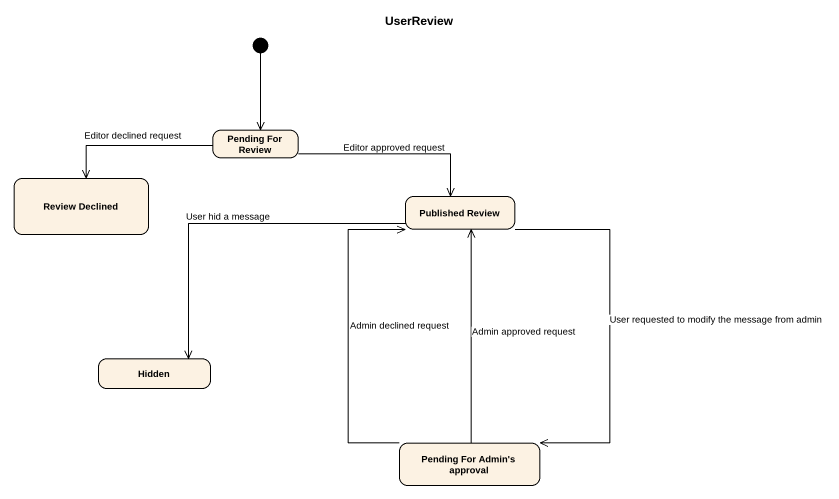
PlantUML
@startuml
title UserReview
hide empty description
state "Pending For Review" as Pending_For_Review
state "Review Declined" as Review_Declined
state "Published Review" as Published_Review
state Hidden
state "Pending For Admin's approval" as Pending_For_Admin_s_approval
[*] --> Pending_For_Review
Pending_For_Review -left-> Review_Declined : Editor declined request
Pending_For_Review -right-> Published_Review : Editor approved request
Published_Review -left-> Hidden : User hid a message
Published_Review --> Pending_For_Admin_s_approval : User requested to modify the message from admin
Pending_For_Admin_s_approval -up-> Published_Review : Admin approved request
Pending_For_Admin_s_approval -up-> Published_Review : Admin declined request
@enduml
